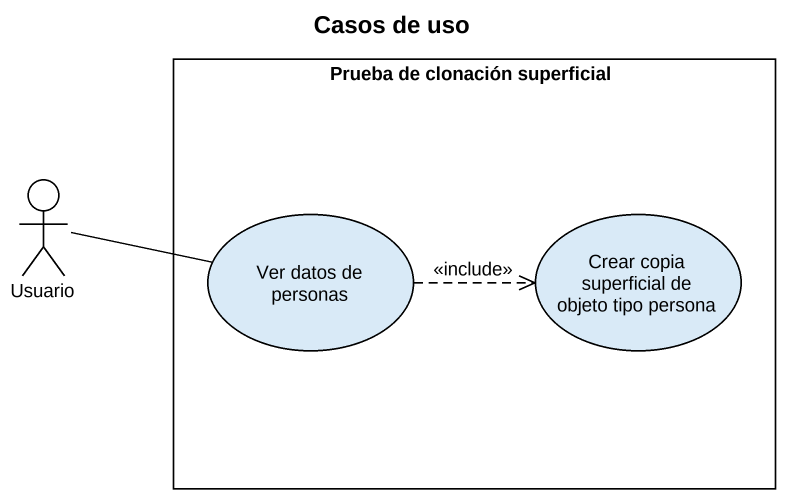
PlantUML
@startuml
title Casos de uso
rectangle "Prueba de clonación superficial" as Prueba_de_clonación {
  usecase "Ver datos de personas" as Ver_datos_de_personas
  usecase "Crear copia superficial de objeto tipo persona" as Crear_copia_superficial_de
}
actor Usuario
Usuario -right- Ver_datos_de_personas
Ver_datos_de_personas .right.> Crear_copia_superficial_de : <<include>>
@enduml
